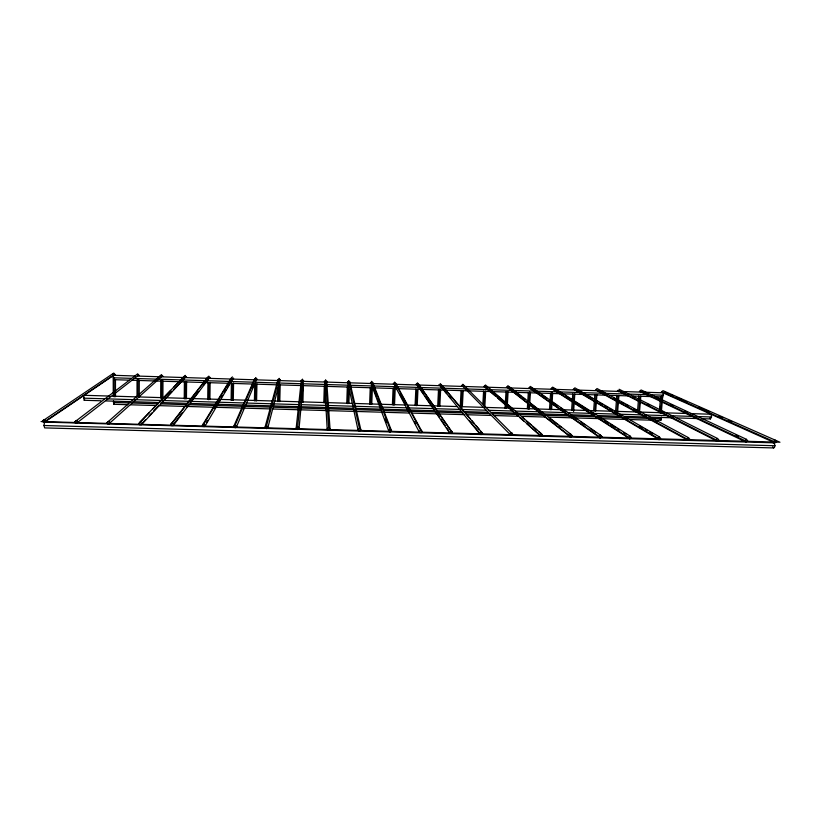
<?xml version="1.0" encoding="UTF-8"?>
<svg xmlns="http://www.w3.org/2000/svg" width="821" height="821" viewBox="0 0 821 821"><rect width="100%" height="100%" fill="white"/><g stroke="black" fill="none" stroke-linecap="round" stroke-linejoin="round"><path stroke-width="1.23" d="M137.015 396.122L137.035 380.041M137.949 395.147L137.969 379.189M139.231 397.426L139.262 380.113M160.67 398.072L160.762 380.79M161.624 398.308L161.716 379.938M162.886 398.144L162.979 380.862M184.243 398.79L184.397 381.539M185.207 399.027L185.361 381.909M186.449 398.852L186.603 381.601M207.723 399.499L207.939 382.278M208.708 399.735L208.924 382.648M209.919 399.56L210.135 382.35M231.112 400.196L231.389 383.017M232.117 400.176L232.394 383.52M233.297 400.268L233.585 383.089M254.407 400.905L254.756 383.756M255.444 400.884L255.783 384.259M256.593 400.966L256.942 383.828M277.621 401.602L277.939 388.159M278.678 401.582L279.068 384.987M279.797 401.664L280.207 384.556M301.82 402.28L302.138 390.817M302.918 402.362L303.38 385.285M323.792 402.742L324.305 386.075M324.88 402.978L325.393 386.445M326.389 388.713L326.471 386.147M346.749 403.429L347.324 386.804M347.847 403.675L348.463 385.911M348.894 403.491L349.387 389.431M369.614 404.117L370.25 387.522M370.733 404.363L371.41 386.629M371.759 404.189L372.395 387.594M392.397 404.804L393.085 388.251M393.536 405.051L394.275 387.358M394.532 404.876L395.219 388.312M415.087 405.492L415.837 388.969M416.247 405.738L416.996 389.339M417.212 405.553L417.971 389.031M437.706 406.179L438.506 389.677M438.876 406.416L439.676 390.047M439.82 406.241L440.631 389.749M460.232 406.857L461.084 390.396M461.423 407.093L462.274 390.765M462.336 406.918L463.198 390.457M482.881 403.737L483.59 391.104M484.021 405.266L484.79 391.473M484.842 406.333L485.693 391.165M505.028 408.201L506.003 391.812M506.259 408.448L507.224 392.181M507.347 404.486L508.096 391.874M527.308 408.879L528.334 392.51M528.55 409.125L528.868 404.127M529.022 401.623L529.658 391.638M529.391 408.94L529.627 405.164M529.791 402.649L530.428 392.582M549.506 409.546L550.583 393.218M550.768 409.792L551.928 392.335M551.579 409.607L552.666 393.28M571.611 410.213L572.75 393.916M324.459 381.519L324.5 380.913L327.158 428.931L328.564 430.399L330.052 429.014L326.676 380.985L326.625 381.58M572.894 410.459L574.023 394.285M573.592 411.537L574.823 393.977M129.082 380.154L113.729 379.671L113.431 376.141L113.719 375.3L135.486 375.997M127.871 404.712L113.78 404.301L113.483 400.833M593.645 410.88L594.835 394.614M594.938 411.126L596.128 394.983M595.707 410.941L596.898 394.675M325.557 380.616L325.619 379.846L328.657 427.556L330.052 429.014M100.87 400.781L84.224 400.279L83.814 396.286L84.194 395.291L109.829 396.071M615.596 411.547L616.355 401.551M616.55 399.047L616.838 395.301M616.91 411.783L618.141 395.671M617.649 411.608L618.901 395.373M637.558 410.952L638.759 395.999M638.892 411.208L640.082 396.369M639.508 412.265L640.308 402.29M640.513 399.796L640.811 396.061M659.253 412.86L660.597 396.687M660.258 408.92L660.464 406.405M661.1 398.883L661.305 396.379M660.597 413.107L662.044 395.825M661.5 410.438L662.639 396.748M43.913 425.514L44.611 422.097L774.921 442.858L776.399 441.524L775.198 440.118L773.71 441.452L774.983 445.741L774.439 447.517L773.536 447.938L44.693 427.905L43.913 425.514L774.983 445.741M301.328 380.78L301.317 380.174L296.176 428.069L297.602 429.527L299.09 428.152L303.493 380.246L303.493 380.841M296.176 428.069L297.674 426.684L302.436 379.107L302.446 379.877M347.509 382.247L347.601 381.652L357.987 429.794L359.372 431.261L360.871 429.876L349.756 381.724L349.664 382.319M348.586 381.355L348.709 380.595L359.475 428.418L360.871 429.876M623.303 391.545L662.988 392.807L663.419 393.628L662.639 396.974L654.963 396.728M661.439 417.171L661.192 420.095L656.831 420.342M370.466 382.986L370.61 382.391L389.031 431.672L390.026 432.113L391.525 430.738L390.149 429.28L388.651 430.656M371.533 382.093L371.708 381.324L390.149 429.28M372.611 383.048L372.755 382.463L391.525 430.738M278.103 380.031L278.052 379.435L265.039 427.197L266.476 428.665L267.964 427.279L280.238 379.497L280.279 380.102M690.358 413.599L710.863 414.215L711.417 415.18L711.52 416.976L710.432 418.936L701.462 418.669M265.039 427.197L266.538 425.801L279.171 378.358L279.243 379.138M393.341 383.715L393.526 383.12L419.541 432.523L421.553 432.575L421.645 430.584L420.66 430.142L394.624 382.063L394.388 382.822M395.476 383.776L395.671 383.191L422.015 431.589M113.78 404.301L114.068 403.429M113.729 379.671L114.016 378.83M84.224 400.279L84.604 399.283M416.124 384.444L416.36 383.848L449.887 433.375L451.899 433.426L452.002 431.436L451.016 430.994L417.458 382.791L417.15 383.551M418.258 384.505L418.494 383.92L452.361 432.441M42.559 420.957L44.057 419.541L45.134 419.993L45.155 422.056L43.01 421.994L42.559 420.957L113.791 373.062L114.314 373.863M254.797 379.292L254.684 378.686L233.749 426.315L235.196 427.792L236.243 427.402L256.881 378.758L256.983 379.364M74.834 421.861L76.332 420.444L77.4 420.906L77.42 422.959L75.286 422.897L74.834 421.861L137.692 373.822L138.154 374.622M243.211 409.074L244.72 405.564M252.242 388.015L253.74 384.505M106.946 422.764L108.444 421.347L109.501 421.809L109.511 423.852L107.387 423.8L106.946 422.764L161.501 374.592L161.891 375.382M186.541 377.116L186.285 376.5L141.438 424.744L139.324 424.693L139.324 422.641L185.218 375.351L185.546 376.141M233.749 426.315L235.237 424.919L255.813 377.609L255.947 378.389M210.114 377.865L209.909 377.25L173.2 425.637L171.096 425.576L171.117 423.544L172.164 423.143L208.842 376.11L209.098 376.89M233.595 378.614L233.441 378.009L204.798 426.52L202.705 426.458L202.736 424.426L203.782 424.036L232.374 376.86M327.158 428.931L328.657 427.556M357.987 429.794L359.475 428.418M419.162 431.518L420.66 430.142M449.528 432.359L451.016 430.994M479.741 433.211L481.229 431.846L482.563 433.293L481.075 434.658L480.09 434.217L439.112 384.577L438.825 385.162M512.602 434.135L511.114 435.489L510.149 435.058L510.262 433.078L512.253 433.129L512.602 434.135L462.859 384.249L462.439 384.998M539.705 434.894L541.193 433.539L542.496 434.966L541.008 436.331L540.044 435.889L539.705 434.894L484.349 386.024L483.98 386.609M569.466 435.725L570.954 434.371L572.247 435.807L570.759 437.162L569.805 436.721L569.466 435.725L506.844 386.742L506.424 387.317M599.073 436.556L600.562 435.202L601.844 436.639L600.356 437.983L599.412 437.552L599.073 436.556L529.258 387.461L528.796 388.035M628.537 437.388L630.025 436.033L631.298 437.46L629.81 438.804L628.865 438.373L628.537 437.388L551.589 388.179L551.076 388.744M657.857 438.209L659.345 436.864L660.607 438.281L659.119 439.625L658.185 439.194L657.857 438.209L573.828 388.887L573.274 389.452M687.033 439.019L688.521 437.685L689.763 439.102L688.285 440.436L687.351 440.005L687.033 439.019L595.995 389.595L595.389 390.16M716.076 439.84L717.554 438.496L718.786 439.912L717.297 441.246L716.374 440.815L716.076 439.84L618.069 390.303L617.423 390.868M744.965 440.651L746.443 439.317L747.664 440.723L746.176 442.057L744.965 440.651L640.072 391.001L639.385 391.566M461.443 385.891L461.771 385.306L511.114 435.489M206.348 422.558L207.641 420.393M214.784 408.427L219.977 399.735M221.27 397.559L222.573 395.383M224.513 392.13L225.816 389.954M227.109 387.779L229.059 384.515M230.362 382.34L232.302 379.076M202.284 425.432L231.235 377.937M484.954 385.716L485.437 384.977L541.193 433.539M485.119 387.563L495.935 396.471M507.378 386.434L507.922 385.696L570.954 434.371M508.527 387.389L508.948 386.814M173.703 423.995L182.272 412.84M186.952 406.744L188.512 404.712M190.072 402.69L198.641 391.525M203.31 385.439L208.77 378.327M170.665 424.549L207.703 377.188L207.908 377.793M529.73 387.153L530.335 386.414L600.562 435.202M530.889 388.097L531.351 387.533L538.72 392.664M551.989 387.861L552.656 387.132L630.025 436.033M141.253 424.211L145.645 419.552M149.155 415.816L151.793 413.014M153.548 411.157L158.812 405.553M161.439 402.762L171.979 391.566M173.734 389.698L184.263 378.512M138.893 423.657L149.514 412.542M153.065 408.837L170.778 390.314M173.436 387.543L184.068 376.429L184.325 377.044M574.177 388.569L574.895 387.84L659.345 436.864M596.272 389.277L597.052 388.549L688.521 437.685M108.444 424.252L162.579 375.741L162.876 376.357M618.624 391.812L619.085 391.412L717.297 441.246M640.226 390.683L641.119 389.965L746.443 439.317M640.585 392.51L641.078 392.11L746.176 442.057M76.353 423.359L138.77 374.981L139.129 375.597M662.085 391.391L663.029 390.663L779.95 442.221L41.05 421.542M661.254 392.264L661.983 391.709L773.71 441.452M44.088 422.456L113.719 375.3M45.586 421.04L114.878 374.212L115.279 374.838M710.186 414.636L710.863 414.215M773.177 442.919L774.09 442.488M112.385 396.143L136.738 396.882M139.303 396.954L272.582 400.987M275.138 401.059L352.035 403.378M354.6 403.46L404.579 404.969M407.144 405.04L457.123 406.549M459.678 406.631L535.292 408.909M537.858 408.991L586.553 410.459M589.119 410.541L612.189 411.239M614.744 411.311L637.814 412.009M640.38 412.091L663.45 412.778M666.005 412.86L687.793 413.517M83.67 398.164L104.175 398.77M106.73 398.852L188.738 401.305M191.303 401.387L243.837 402.957M246.403 403.039L298.936 404.609M301.492 404.691L325.834 405.42M328.4 405.492L433.467 408.642M436.033 408.714L486.001 410.213M488.567 410.295L512.909 411.023M515.475 411.095L565.443 412.594M568.009 412.676L591.069 413.363M593.634 413.435L616.694 414.133M620.543 414.246L641.047 414.862M644.885 414.974L667.955 415.662M670.511 415.744L693.581 416.432M696.136 416.514L711.52 416.976M106.001 400.925L130.323 401.654M132.889 401.726L158.504 402.495M161.06 402.567L187.958 403.368M190.513 403.45L243.016 405.01M245.582 405.092L353.153 408.294M355.709 408.365L435.109 410.736M437.665 410.808L461.997 411.537M464.563 411.608L487.612 412.296M491.451 412.409L541.398 413.897M545.236 414.01L568.286 414.697M570.852 414.779L593.901 415.467M597.739 415.58L620.789 416.268M624.627 416.38L646.404 417.027M650.242 417.14L673.292 417.827M677.14 417.94L697.624 418.556M113.36 402.464L128.733 402.926M131.288 402.998L158.186 403.799M160.752 403.87L186.367 404.63M188.922 404.712L270.889 407.144M273.455 407.216L325.968 408.776M328.523 408.848L381.036 410.408M383.592 410.49L463.003 412.84M465.558 412.922L489.901 413.64M492.456 413.722L516.789 414.441M519.354 414.513L570.585 416.042M573.14 416.114L596.2 416.801M598.755 416.873L623.088 417.591M625.653 417.673L649.986 418.392M652.551 418.474L661.51 418.741M130.426 404.794L156.041 405.543M158.607 405.625L184.222 406.385M186.778 406.457L241.856 408.078M244.422 408.16L270.037 408.909M272.593 408.991L409.638 413.035M412.204 413.117L464.717 414.667M467.272 414.738L491.615 415.457M494.17 415.539L518.503 416.257M522.351 416.37L545.401 417.047M549.249 417.16L572.299 417.838M576.147 417.961L599.197 418.638M603.035 418.751L626.095 419.428M629.933 419.541L651.71 420.188M138.041 376.08L182.857 377.506M185.413 377.588L277.601 380.523M280.166 380.605L394.111 384.238M396.676 384.32L417.16 384.977M419.726 385.059L508.066 387.871M510.631 387.953L597.688 390.724M600.254 390.806L620.738 391.463M113.308 377.773L131.227 378.337M133.782 378.419L252.776 382.186M255.331 382.268L625.099 393.977M627.665 394.059L648.138 394.706M650.694 394.788L663.491 395.199M131.637 380.236L178.978 381.724M181.544 381.806L251.914 384.023M254.469 384.105L300.537 385.552M303.093 385.634L396.502 388.579M399.057 388.661L443.843 390.078M446.398 390.149L491.184 391.566M493.749 391.648L537.252 393.013M539.808 393.095L582.027 394.429M585.866 394.552L605.067 395.158M610.177 395.322L628.096 395.886M633.217 396.04L651.125 396.605M172.164 423.143L173.642 424.631M140.381 422.251L141.879 423.739M203.782 424.036L205.24 425.514M235.237 424.919L236.684 426.397M266.538 425.801L267.964 427.279M297.674 426.684L299.09 428.152M665.205 392.284L668.715 393.844M671.055 394.88L673.405 395.917M676.915 397.467L681.594 399.55M683.934 400.586L687.444 402.136M699.153 407.319L703.833 409.392M706.173 410.428L709.683 411.988M719.052 416.134L722.562 417.684M728.412 420.28L731.922 421.83M662.516 392.592L774.921 442.858M643.284 391.617L647.923 393.803M657.2 398.164L661.839 400.35M671.116 404.712L673.436 405.8M685.042 411.259L687.362 412.347M736.068 435.263L738.387 436.362M619.126 389.257L717.554 438.496M632.611 396.635L634.879 397.775M647.348 404.035L649.616 405.174M662.095 411.434L664.363 412.573M600.305 390.868L607.006 394.48M613.718 398.103L619.311 401.12M621.548 402.321L623.786 403.532M626.023 404.732L628.26 405.943M633.853 408.95L636.09 410.161M638.328 411.362L640.565 412.573M650.622 418.002L652.859 419.203M655.096 420.414L657.334 421.614M597 390.704L688.285 440.436M579.216 390.878L582.51 392.797M584.706 394.08L588.01 395.999M590.207 397.282L592.413 398.565M594.609 399.848L597.914 401.767M600.11 403.049L602.306 404.332M604.513 405.605L607.807 407.534M610.003 408.817L612.209 410.09M614.406 411.372L617.71 413.302M619.906 414.574L622.102 415.857M624.309 417.14L627.603 419.059M639.703 426.109L643.007 428.028M645.203 429.311L647.4 430.594M649.606 431.877L652.9 433.796M574.844 389.996L659.119 439.625M553.672 388.241L556.905 390.293M559.06 391.658L563.38 394.398M565.536 395.763L588.175 410.12M591.407 412.173L594.64 414.215M597.873 416.268L602.183 419.008M604.348 420.373L608.659 423.102M610.814 424.467L615.124 427.207M617.279 428.572L619.434 429.937M623.744 432.677L625.91 434.042M552.605 389.287L629.81 438.804M541.881 394.86L547.135 398.524M551.343 401.459L557.654 405.851M560.815 408.047L566.069 411.711M570.277 414.646L576.599 419.049M580.806 421.973L585.014 424.909M590.268 428.572L595.533 432.236M599.74 435.171L601.844 436.639M530.284 388.579L600.356 437.983M511.965 389.144L521.007 396.143M523.018 397.703L525.03 399.252M531.054 403.922L539.089 410.141M541.101 411.701L543.112 413.25M550.142 418.7L557.172 424.139M559.183 425.699L561.195 427.248M569.23 433.467L572.247 435.807M507.871 387.861L570.759 437.162M489.367 388.62L513.515 409.689M516.419 412.214L518.349 413.907M522.207 417.273L524.147 418.956M527.041 421.491L530.91 424.857M532.839 426.54L536.698 429.917M538.638 431.6L542.496 434.966M497.854 398.175L517.989 415.98M519.909 417.673L523.747 421.06M526.62 423.605L541.008 436.331M441.236 384.649L470.166 418.7M471.818 420.639L474.292 423.564M475.944 425.504L479.259 429.404M480.911 431.343L482.563 433.293M440.2 383.52L481.229 431.846M440.969 386.681L442.601 388.641M445.054 391.576L446.696 393.536M449.149 396.471L450.791 398.431M469.612 420.947L480.254 433.673M417.396 384.977L423.81 394.326M425.237 396.41L434.494 409.915M435.92 411.988L439.481 417.191M440.908 419.264L445.177 425.504M446.603 427.577L448.738 430.697M112.631 374.14L113.041 374.766M772.787 446.768L773.536 447.938M709.878 417.961L710.432 418.936M394.573 384.249L396.933 388.682M399.878 394.213L405.184 404.178M408.14 409.72L409.32 411.926M414.626 421.891L415.806 424.108M662.219 396.143L662.639 396.974M160.352 375.669L160.659 376.285M660.258 419.603L660.679 420.455M372.549 385.891L376.582 396.564M377.475 398.924L378.82 402.485M380.164 406.036L381.508 409.597M385.1 419.079L386.445 422.63M114.129 378.43L114.17 396.882M113.216 376.808L113.257 392.931M115.463 379.364L115.494 396.717"/></g></svg>
